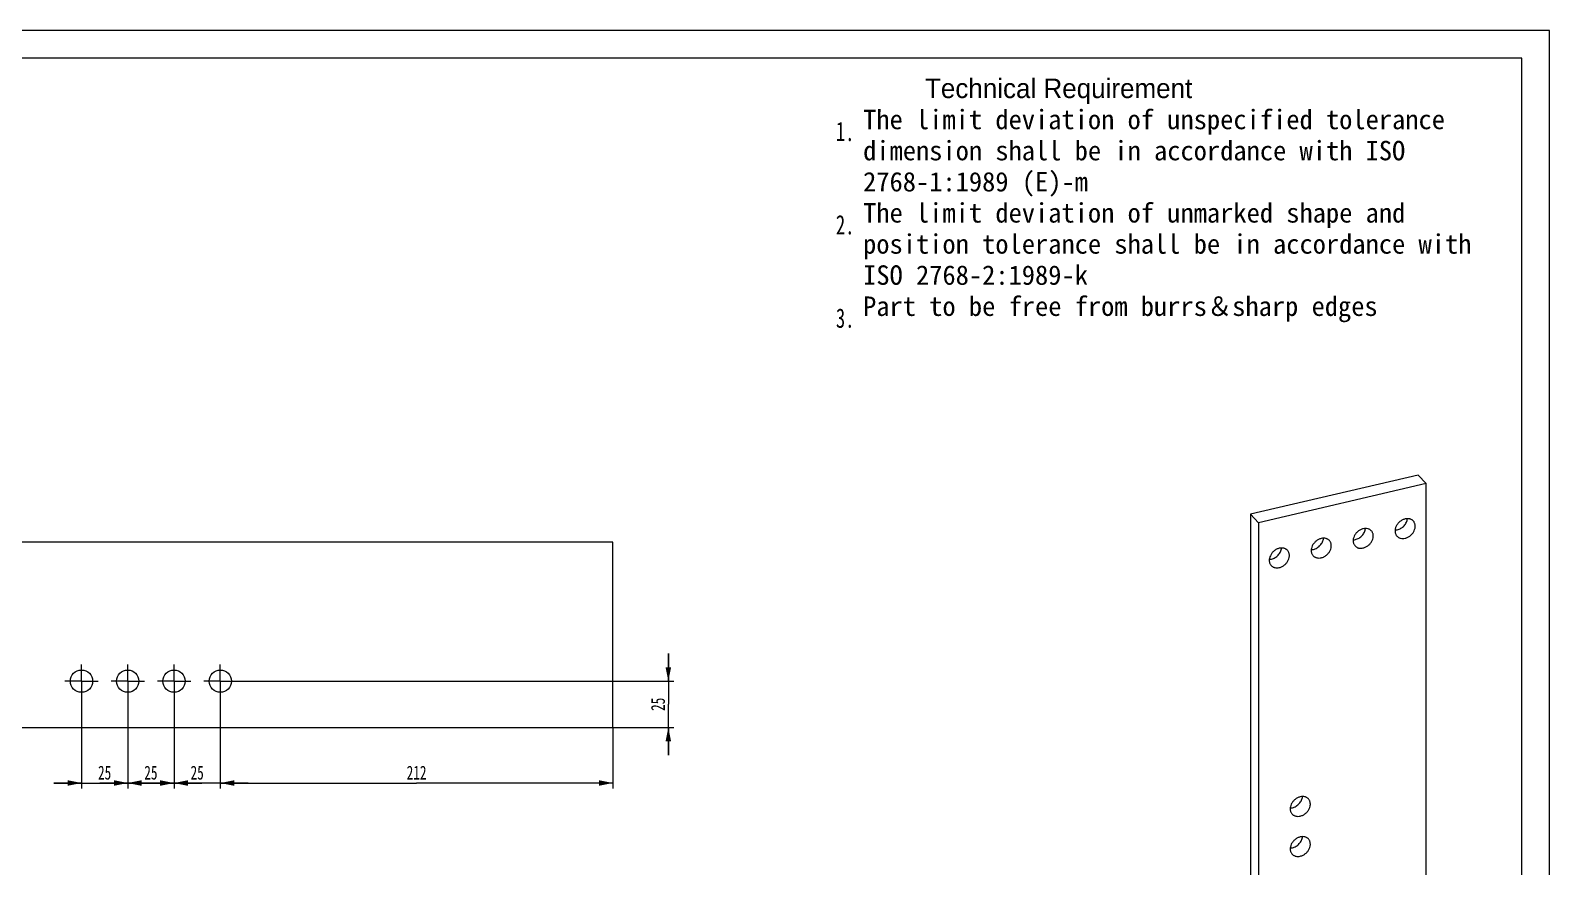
# Model space of a CAD drawing. Header units: millimetres. Extents: x 0 to 1260, y 0 to 891.
# Drawn here: x 439 to 1260, y 439 to 891 of the extents above; entities that cross this region are included whole.
import ezdxf

# ---------------------------------------------------------------- set-up
doc = ezdxf.new("R2010")
doc.units = ezdxf.units.MM
doc.header["$LTSCALE"] = 69.3
doc.linetypes.add('CENTER', pattern=[0.6, 0.375, -0.075, 0.075, -0.075])
doc.layers.get('0').update_dxf_attribs({"linetype": 'CONTINUOUS'})
for name, color, linetype in [('8580DB2527_DXF_AXIS', 7, 'CONTINUOUS'), ('8580DB2527_DXF_CONTINUOUS_LINE', 7, 'CONTINUOUS'), ('8580DB2527EN_DXF_DIMENSION', 7, 'CONTINUOUS'), ('8580DB2527EN_DXF_FORMAT', 7, 'CONTINUOUS'), ('8580DB2527EN_DXF_TEXT', 7, 'CONTINUOUS')]:
    doc.layers.add(name, color=color, linetype=linetype)
doc.styles.get("Standard").update_dxf_attribs({"font": 'txt', "width": 0.7})
doc.styles.add('TEXTSTYLE_8', font='changfangsong.ttf')
doc.dimstyles.new('DIMSTYLE_1', dxfattribs={"dimtxt": 7.5, "dimasz": 7.5, "dimexe": 1, "dimexo": 0, "dimtad": 1, "dimdsep": 46, "dimtxsty": 'STANDARD', "dimblk": '_FILLED', "dimblk1": '_FILLED', "dimblk2": '_FILLED', "dimcen": 0.09, "dimazin": 2, "dimtp": 0.2, "dimtm": 0.2, "dimtfac": 1, "dimtofl": 0, "dimtmove": 0, "dimatfit": 3, "dimldrblk": '_FILLED', "dimfxl": 1, "dimtolj": 1, "dimarcsym": 0})
doc.dimstyles.new('DIMSTYLE_4', dxfattribs={"dimtxt": 7.5, "dimasz": 7.5, "dimexe": 1, "dimexo": 0, "dimtad": 1, "dimdsep": 46, "dimtxsty": 'STANDARD', "dimblk": '_FILLED', "dimblk1": '_FILLED', "dimblk2": '_FILLED', "dimcen": 0.09, "dimazin": 2, "dimtp": 0.5, "dimtm": 0.5, "dimtfac": 1, "dimtofl": 0, "dimtmove": 0, "dimatfit": 3, "dimldrblk": '_FILLED', "dimfxl": 1, "dimtolj": 1, "dimarcsym": 0})

# ---------------------------------------------------------------- blocks, each defined once
blk = doc.blocks.new('_FILLED')
at = {"color": 0, "linetype": 'BYBLOCK'}
blk.add_solid([(0, 0), (-1, 0.2), (-1, -0.2)], dxfattribs=at)
blk = doc.blocks.new('*D5')
at = {"layer": '8580DB2527EN_DXF_DIMENSION', "color": 1, "linetype": 'CONTINUOUS'}
for p, q in [((491.98, 539.63), (491.98, 481.63)), ((516.98, 539.63), (516.98, 481.63)), ((491.98, 484.63), (476.98, 484.63)), ((476.98, 484.63), (504.48, 484.63)), ((531.98, 484.63), (504.48, 484.63)), ((516.98, 484.63), (531.98, 484.63))]:
    blk.add_line(p, q, dxfattribs=at)
at = {"layer": '8580DB2527EN_DXF_DIMENSION', "color": 1, "linetype": 'CONTINUOUS', "xscale": 7.5, "yscale": 7.5, "zscale": 7.5}
blk.add_blockref('_FILLED', (491.98, 484.63), dxfattribs=at)
at = {"layer": '8580DB2527EN_DXF_DIMENSION', "color": 1, "linetype": 'CONTINUOUS', "xscale": 7.5, "yscale": 7.5, "zscale": 7.5, "rotation": 180}
blk.add_blockref('_FILLED', (516.98, 484.63), dxfattribs=at)
at = {"layer": '8580DB2527EN_DXF_DIMENSION', "color": 1, "linetype": 'CONTINUOUS', "insert": (504.48, 494), "char_height": 7.5, "width": 15.75, "attachment_point": 2, "line_spacing_factor": 0.9}
blk.add_mtext('25', dxfattribs=at)
blk = doc.blocks.new('*D6')
at = {"layer": '8580DB2527EN_DXF_DIMENSION', "color": 1, "linetype": 'CONTINUOUS'}
for p, q in [((466.98, 539.63), (466.98, 481.63)), ((491.98, 539.63), (491.98, 481.63)), ((466.98, 484.63), (451.98, 484.63)), ((451.98, 484.63), (479.48, 484.63)), ((506.98, 484.63), (479.48, 484.63)), ((491.98, 484.63), (506.98, 484.63))]:
    blk.add_line(p, q, dxfattribs=at)
at = {"layer": '8580DB2527EN_DXF_DIMENSION', "color": 1, "linetype": 'CONTINUOUS', "xscale": 7.5, "yscale": 7.5, "zscale": 7.5}
blk.add_blockref('_FILLED', (466.98, 484.63), dxfattribs=at)
at = {"layer": '8580DB2527EN_DXF_DIMENSION', "color": 1, "linetype": 'CONTINUOUS', "xscale": 7.5, "yscale": 7.5, "zscale": 7.5, "rotation": 180}
blk.add_blockref('_FILLED', (491.98, 484.63), dxfattribs=at)
at = {"layer": '8580DB2527EN_DXF_DIMENSION', "color": 1, "linetype": 'CONTINUOUS', "insert": (479.48, 494), "char_height": 7.5, "width": 15.75, "attachment_point": 2, "line_spacing_factor": 0.9}
blk.add_mtext('25', dxfattribs=at)
blk = doc.blocks.new('*D9')
at = {"layer": '8580DB2527EN_DXF_DIMENSION', "color": 1, "linetype": 'CONTINUOUS'}
for p, q in [((783.98, 539.63), (783.98, 554.63)), ((783.98, 554.63), (783.98, 527.13)), ((541.83, 539.63), (786.98, 539.63)), ((783.98, 499.63), (783.98, 527.13)), ((753.98, 514.63), (786.98, 514.63)), ((783.98, 514.63), (783.98, 499.63))]:
    blk.add_line(p, q, dxfattribs=at)
at = {"layer": '8580DB2527EN_DXF_DIMENSION', "color": 1, "linetype": 'CONTINUOUS', "xscale": 7.5, "yscale": 7.5, "zscale": 7.5}
for p, rotation in [((783.98, 539.63), 270), ((783.98, 514.63), 90)]:
    blk.add_blockref('_FILLED', p, dxfattribs=dict(at, rotation=rotation))
at = {"layer": '8580DB2527EN_DXF_DIMENSION', "color": 1, "linetype": 'CONTINUOUS', "insert": (774.61, 527.13), "char_height": 7.5, "width": 15.75, "attachment_point": 2, "rotation": 90, "line_spacing_factor": 0.9}
blk.add_mtext('25', dxfattribs=at)
blk = doc.blocks.new('*D11')
at = {"layer": '8580DB2527EN_DXF_DIMENSION', "color": 1, "linetype": 'CONTINUOUS'}
for p, q in [((516.98, 539.63), (516.98, 481.63)), ((541.98, 539.63), (541.98, 481.63)), ((516.98, 484.63), (501.98, 484.63)), ((501.98, 484.63), (529.48, 484.63)), ((556.98, 484.63), (529.48, 484.63)), ((541.98, 484.63), (556.98, 484.63))]:
    blk.add_line(p, q, dxfattribs=at)
at = {"layer": '8580DB2527EN_DXF_DIMENSION', "color": 1, "linetype": 'CONTINUOUS', "xscale": 7.5, "yscale": 7.5, "zscale": 7.5}
blk.add_blockref('_FILLED', (516.98, 484.63), dxfattribs=at)
at = {"layer": '8580DB2527EN_DXF_DIMENSION', "color": 1, "linetype": 'CONTINUOUS', "xscale": 7.5, "yscale": 7.5, "zscale": 7.5, "rotation": 180}
blk.add_blockref('_FILLED', (541.98, 484.63), dxfattribs=at)
at = {"layer": '8580DB2527EN_DXF_DIMENSION', "color": 1, "linetype": 'CONTINUOUS', "insert": (529.48, 494), "char_height": 7.5, "width": 15.75, "attachment_point": 2, "line_spacing_factor": 0.9}
blk.add_mtext('25', dxfattribs=at)
blk = doc.blocks.new('*D12')
at = {"layer": '8580DB2527EN_DXF_DIMENSION', "color": 1, "linetype": 'CONTINUOUS'}
for p, q in [((541.98, 539.63), (541.98, 481.63)), ((753.98, 514.63), (753.98, 481.63)), ((541.98, 484.63), (647.98, 484.63)), ((753.98, 484.63), (647.98, 484.63))]:
    blk.add_line(p, q, dxfattribs=at)
at = {"layer": '8580DB2527EN_DXF_DIMENSION', "color": 1, "linetype": 'CONTINUOUS', "xscale": 7.5, "yscale": 7.5, "zscale": 7.5, "rotation": 180}
blk.add_blockref('_FILLED', (541.98, 484.63), dxfattribs=at)
at = {"layer": '8580DB2527EN_DXF_DIMENSION', "color": 1, "linetype": 'CONTINUOUS', "xscale": 7.5, "yscale": 7.5, "zscale": 7.5}
blk.add_blockref('_FILLED', (753.98, 484.63), dxfattribs=at)
at = {"layer": '8580DB2527EN_DXF_DIMENSION', "color": 1, "linetype": 'CONTINUOUS', "insert": (647.98, 494), "char_height": 7.5, "width": 23.625, "attachment_point": 2, "line_spacing_factor": 0.9}
blk.add_mtext('212', dxfattribs=at)

msp = doc.modelspace()

# ---------------------------------------------------------------- linework, layer by layer
at = {"layer": '8580DB2527_DXF_AXIS', "color": 4, "linetype": 'CENTER'}
for p, q in [((466.983, 539.628), (466.983, 548.628)), ((491.983, 539.628), (491.983, 548.628)), ((516.983, 539.628), (516.983, 548.628)), ((541.983, 539.628), (541.983, 548.628)), ((466.983, 539.628), (457.983, 539.628)), ((466.983, 539.628), (466.983, 530.628)), ((466.983, 539.628), (475.983, 539.628)), ((491.983, 539.628), (482.983, 539.628)), ((491.983, 539.628), (491.983, 530.628)), ((491.983, 539.628), (500.983, 539.628)), ((516.983, 539.628), (507.983, 539.628)), ((516.983, 539.628), (525.983, 539.628)), ((516.983, 539.628), (516.983, 530.628)), ((541.983, 539.628), (532.983, 539.628)), ((541.983, 539.628), (550.983, 539.628)), ((541.983, 539.628), (541.983, 530.628))]:
    msp.add_line(p, q, dxfattribs=at)
at = {"layer": '8580DB2527_DXF_CONTINUOUS_LINE', "color": 7, "linetype": 'CONTINUOUS'}
for p, q in [((1189.072, 650.838), (1098.441, 629.707)), ((1193.298, 646.306), (1189.072, 650.838)), ((1098.441, 629.707), (1098.441, 222.675)), ((1102.667, 625.175), (1098.441, 629.707))]:
    msp.add_line(p, q, dxfattribs=at)
at = {"layer": '8580DB2527_DXF_CONTINUOUS_LINE', "color": 3, "linetype": 'CONTINUOUS'}
for p, q in [((1193.298, 646.306), (1102.667, 625.175)), ((1193.298, 239.274), (1193.298, 646.306)), ((1102.667, 625.175), (1102.667, 218.143)), ((753.983, 614.628), (283.983, 614.628)), ((753.983, 514.628), (753.983, 614.628)), ((283.983, 514.628), (753.983, 514.628))]:
    msp.add_line(p, q, dxfattribs=at)
for centre in [(466.983, 539.628), (491.983, 539.628), (516.983, 539.628), (541.983, 539.628)]:
    msp.add_circle(centre, 6, dxfattribs=at)
for points, knots in [([(1181.969, 627.21), (1181.458, 627.091), (1180.445, 626.715), (1179.083, 625.821), (1177.932, 624.649), (1177.075, 623.283), (1176.653, 622.042), (1176.524, 621.051), (1176.531, 620.335), (1176.642, 619.65), (1176.854, 619.009), (1177.165, 618.425), (1177.434, 618.08), (1177.581, 617.922)], [0, 0, 0, 0, 0.1298752, 0.2645165, 0.4003102, 0.5333905, 0.6604938, 0.7212969, 0.7800953, 0.8370104, 0.8923247, 0.9464708, 1, 1, 1, 1]), ([(1186.357, 626.106), (1186.231, 626.241), (1185.958, 626.493), (1185.494, 626.808), (1184.981, 627.057), (1184.234, 627.298), (1183.21, 627.412), (1182.383, 627.307), (1181.969, 627.21)], [0, 0, 0, 0, 0.1168118, 0.2346088, 0.3542986, 0.4766465, 0.7309056, 1, 1, 1, 1]), ([(1181.969, 616.818), (1182.48, 616.937), (1183.493, 617.314), (1184.855, 618.207), (1186.007, 619.379), (1186.863, 620.745), (1187.286, 621.986), (1187.415, 622.978), (1187.407, 623.693), (1187.296, 624.378), (1187.084, 625.019), (1186.774, 625.603), (1186.505, 625.948), (1186.357, 626.106)], [0, 0, 0, 0, 0.1298752, 0.2645165, 0.4003102, 0.5333905, 0.6604938, 0.7212969, 0.7800953, 0.8370104, 0.8923247, 0.9464708, 1, 1, 1, 1]), ([(1136.654, 616.645), (1136.143, 616.526), (1135.13, 616.149), (1133.768, 615.256), (1132.616, 614.084), (1131.759, 612.718), (1131.337, 611.476), (1131.208, 610.485), (1131.216, 609.77), (1131.326, 609.085), (1131.539, 608.444), (1131.849, 607.86), (1132.118, 607.515), (1132.266, 607.356)], [0, 0, 0, 0, 0.1298752, 0.2645165, 0.4003102, 0.5333905, 0.6604938, 0.7212969, 0.7800953, 0.8370104, 0.8923247, 0.9464708, 1, 1, 1, 1]), ([(1141.042, 615.541), (1140.916, 615.676), (1140.643, 615.928), (1140.179, 616.243), (1139.666, 616.491), (1138.918, 616.733), (1137.894, 616.846), (1137.067, 616.741), (1136.654, 616.645)], [0, 0, 0, 0, 0.1168118, 0.2346088, 0.3542986, 0.4766465, 0.7309056, 1, 1, 1, 1]), ([(1136.654, 606.252), (1137.165, 606.372), (1138.178, 606.748), (1139.54, 607.641), (1140.691, 608.813), (1141.548, 610.179), (1141.97, 611.421), (1142.099, 612.412), (1142.092, 613.128), (1141.981, 613.812), (1141.769, 614.453), (1141.458, 615.038), (1141.189, 615.383), (1141.042, 615.541)], [0, 0, 0, 0, 0.1298752, 0.2645165, 0.4003102, 0.5333905, 0.6604938, 0.7212969, 0.7800953, 0.8370104, 0.8923247, 0.9464708, 1, 1, 1, 1]), ([(1159.311, 621.927), (1158.8, 621.808), (1157.788, 621.432), (1156.425, 620.538), (1155.274, 619.367), (1154.417, 618), (1153.995, 616.759), (1153.866, 615.768), (1153.873, 615.052), (1153.984, 614.368), (1154.197, 613.727), (1154.507, 613.142), (1154.776, 612.797), (1154.924, 612.639)], [0, 0, 0, 0, 0.1298752, 0.2645165, 0.4003102, 0.5333905, 0.6604938, 0.7212969, 0.7800953, 0.8370104, 0.8923247, 0.9464708, 1, 1, 1, 1]), ([(1163.699, 620.824), (1163.574, 620.958), (1163.3, 621.211), (1162.836, 621.526), (1162.324, 621.774), (1161.576, 622.015), (1160.552, 622.129), (1159.725, 622.024), (1159.311, 621.927)], [0, 0, 0, 0, 0.1168118, 0.2346088, 0.3542986, 0.4766465, 0.7309056, 1, 1, 1, 1]), ([(1159.311, 611.535), (1159.822, 611.654), (1160.835, 612.031), (1162.198, 612.924), (1163.349, 614.096), (1164.206, 615.462), (1164.628, 616.704), (1164.757, 617.695), (1164.75, 618.41), (1164.639, 619.095), (1164.426, 619.736), (1164.116, 620.32), (1163.847, 620.665), (1163.699, 620.824)], [0, 0, 0, 0, 0.1298752, 0.2645165, 0.4003102, 0.5333905, 0.6604938, 0.7212969, 0.7800953, 0.8370104, 0.8923247, 0.9464708, 1, 1, 1, 1]), ([(1177.581, 617.922), (1177.707, 617.787), (1177.98, 617.535), (1178.444, 617.22), (1178.957, 616.971), (1179.705, 616.73), (1180.729, 616.616), (1181.556, 616.722), (1181.969, 616.818)], [0, 0, 0, 0, 0.1168118, 0.2346088, 0.3542986, 0.4766465, 0.7309056, 1, 1, 1, 1]), ([(1113.996, 611.362), (1113.485, 611.243), (1112.472, 610.866), (1111.11, 609.973), (1109.958, 608.801), (1109.102, 607.435), (1108.679, 606.193), (1108.55, 605.202), (1108.558, 604.487), (1108.669, 603.802), (1108.881, 603.161), (1109.192, 602.577), (1109.461, 602.232), (1109.608, 602.074)], [0, 0, 0, 0, 0.1298752, 0.2645165, 0.4003102, 0.5333905, 0.6604938, 0.7212969, 0.7800953, 0.8370104, 0.8923247, 0.9464708, 1, 1, 1, 1]), ([(1118.384, 610.258), (1118.258, 610.393), (1117.985, 610.645), (1117.521, 610.96), (1117.008, 611.209), (1116.261, 611.45), (1115.237, 611.564), (1114.41, 611.458), (1113.996, 611.362)], [0, 0, 0, 0, 0.1168118, 0.2346088, 0.3542986, 0.4766465, 0.7309056, 1, 1, 1, 1]), ([(1113.996, 600.97), (1114.507, 601.089), (1115.52, 601.465), (1116.882, 602.359), (1118.034, 603.531), (1118.89, 604.897), (1119.313, 606.138), (1119.442, 607.129), (1119.434, 607.845), (1119.323, 608.53), (1119.111, 609.171), (1118.801, 609.755), (1118.531, 610.1), (1118.384, 610.258)], [0, 0, 0, 0, 0.1298752, 0.2645165, 0.4003102, 0.5333905, 0.6604938, 0.7212969, 0.7800953, 0.8370104, 0.8923247, 0.9464708, 1, 1, 1, 1]), ([(1132.266, 607.356), (1132.392, 607.222), (1132.665, 606.969), (1133.129, 606.654), (1133.642, 606.406), (1134.389, 606.165), (1135.413, 606.051), (1136.24, 606.156), (1136.654, 606.252)], [0, 0, 0, 0, 0.1168118, 0.2346088, 0.3542986, 0.4766465, 0.7309056, 1, 1, 1, 1]), ([(1154.924, 612.639), (1155.049, 612.504), (1155.323, 612.252), (1155.787, 611.937), (1156.299, 611.688), (1157.047, 611.447), (1158.071, 611.334), (1158.898, 611.439), (1159.311, 611.535)], [0, 0, 0, 0, 0.1168118, 0.2346088, 0.3542986, 0.4766465, 0.7309056, 1, 1, 1, 1]), ([(1109.608, 602.074), (1109.734, 601.939), (1110.007, 601.687), (1110.471, 601.372), (1110.984, 601.123), (1111.731, 600.882), (1112.756, 600.768), (1113.583, 600.873), (1113.996, 600.97)], [0, 0, 0, 0, 0.1168118, 0.2346088, 0.3542986, 0.4766465, 0.7309056, 1, 1, 1, 1]), ([(1125.325, 477.171), (1124.814, 477.052), (1123.801, 476.676), (1122.439, 475.782), (1121.287, 474.61), (1120.431, 473.244), (1120.008, 472.003), (1119.879, 471.012), (1119.887, 470.296), (1119.998, 469.611), (1120.21, 468.97), (1120.52, 468.386), (1120.79, 468.041), (1120.937, 467.883)], [0, 0, 0, 0, 0.1298752, 0.2645165, 0.4003102, 0.5333905, 0.6604938, 0.7212969, 0.7800953, 0.8370104, 0.8923247, 0.9464708, 1, 1, 1, 1]), ([(1129.713, 476.067), (1129.587, 476.202), (1129.314, 476.454), (1128.85, 476.77), (1128.337, 477.018), (1127.59, 477.259), (1126.565, 477.373), (1125.738, 477.268), (1125.325, 477.171)], [0, 0, 0, 0, 0.1168118, 0.2346088, 0.3542986, 0.4766465, 0.7309056, 1, 1, 1, 1]), ([(1125.325, 466.779), (1125.836, 466.898), (1126.849, 467.275), (1128.211, 468.168), (1129.363, 469.34), (1130.219, 470.706), (1130.642, 471.948), (1130.771, 472.939), (1130.763, 473.654), (1130.652, 474.339), (1130.44, 474.98), (1130.13, 475.564), (1129.86, 475.909), (1129.713, 476.067)], [0, 0, 0, 0, 0.1298752, 0.2645165, 0.4003102, 0.5333905, 0.6604938, 0.7212969, 0.7800953, 0.8370104, 0.8923247, 0.9464708, 1, 1, 1, 1]), ([(1120.937, 467.883), (1121.063, 467.748), (1121.336, 467.496), (1121.8, 467.181), (1122.313, 466.932), (1123.06, 466.691), (1124.084, 466.578), (1124.911, 466.683), (1125.325, 466.779)], [0, 0, 0, 0, 0.1168118, 0.2346088, 0.3542986, 0.4766465, 0.7309056, 1, 1, 1, 1]), ([(1125.325, 455.521), (1124.814, 455.402), (1123.801, 455.025), (1122.439, 454.132), (1121.287, 452.96), (1120.431, 451.594), (1120.008, 450.352), (1119.879, 449.361), (1119.887, 448.646), (1119.998, 447.961), (1120.21, 447.32), (1120.52, 446.736), (1120.79, 446.391), (1120.937, 446.232)], [0, 0, 0, 0, 0.1298752, 0.2645165, 0.4003102, 0.5333905, 0.6604938, 0.7212969, 0.7800953, 0.8370104, 0.8923247, 0.9464708, 1, 1, 1, 1]), ([(1129.713, 454.417), (1129.587, 454.552), (1129.314, 454.804), (1128.85, 455.119), (1128.337, 455.367), (1127.59, 455.609), (1126.565, 455.722), (1125.738, 455.617), (1125.325, 455.521)], [0, 0, 0, 0, 0.1168118, 0.2346088, 0.3542986, 0.4766465, 0.7309056, 1, 1, 1, 1]), ([(1125.325, 445.128), (1125.836, 445.248), (1126.849, 445.624), (1128.211, 446.517), (1129.363, 447.689), (1130.219, 449.055), (1130.642, 450.297), (1130.771, 451.288), (1130.763, 452.004), (1130.652, 452.688), (1130.44, 453.329), (1130.13, 453.914), (1129.86, 454.259), (1129.713, 454.417)], [0, 0, 0, 0, 0.1298752, 0.2645165, 0.4003102, 0.5333905, 0.6604938, 0.7212969, 0.7800953, 0.8370104, 0.8923247, 0.9464708, 1, 1, 1, 1]), ([(1120.937, 446.232), (1121.063, 446.098), (1121.336, 445.845), (1121.8, 445.53), (1122.313, 445.282), (1123.06, 445.041), (1124.084, 444.927), (1124.911, 445.032), (1125.325, 445.128)], [0, 0, 0, 0, 0.1168118, 0.2346088, 0.3542986, 0.4766465, 0.7309056, 1, 1, 1, 1])]:
    msp.add_open_spline(points, degree=3, knots=knots, dxfattribs=at)
at = {"layer": '8580DB2527_DXF_CONTINUOUS_LINE', "color": 7, "linetype": 'CONTINUOUS'}
for points, knots in [([(1177.743, 621.349), (1178.085, 621.429), (1178.767, 621.651), (1179.735, 622.143), (1180.635, 622.785), (1181.437, 623.553), (1182.114, 624.424), (1182.643, 625.367), (1183.006, 626.351), (1183.131, 627.028), (1183.161, 627.362)], [0, 0, 0, 0, 0.1226554, 0.249019, 0.3776986, 0.5070662, 0.6354257, 0.7611812, 0.8830042, 1, 1, 1, 1]), ([(1132.428, 610.784), (1132.77, 610.864), (1133.452, 611.086), (1134.42, 611.578), (1135.32, 612.219), (1136.122, 612.988), (1136.798, 613.858), (1137.327, 614.801), (1137.69, 615.785), (1137.816, 616.462), (1137.845, 616.796)], [0, 0, 0, 0, 0.1226555, 0.2490191, 0.3776988, 0.5070664, 0.635426, 0.7611814, 0.8830043, 1, 1, 1, 1]), ([(1153.894, 615.915), (1153.992, 615.917), (1154.393, 615.936), (1154.791, 615.998), (1155.085, 616.067)], [0, 0, 0, 0, 0.2453463, 1, 1, 1, 1]), ([(1155.085, 616.067), (1155.427, 616.147), (1156.109, 616.368), (1157.077, 616.861), (1157.977, 617.502), (1158.779, 618.271), (1159.456, 619.141), (1159.985, 620.084), (1160.348, 621.068), (1160.473, 621.745), (1160.503, 622.079)], [0, 0, 0, 0, 0.1226555, 0.2490191, 0.3776988, 0.5070664, 0.635426, 0.7611814, 0.8830043, 1, 1, 1, 1]), ([(1176.552, 621.198), (1176.65, 621.2), (1177.05, 621.218), (1177.448, 621.281), (1177.743, 621.349)], [0, 0, 0, 0, 0.2453466, 1, 1, 1, 1]), ([(1109.77, 605.501), (1110.112, 605.581), (1110.794, 605.803), (1111.762, 606.295), (1112.662, 606.937), (1113.464, 607.705), (1114.141, 608.576), (1114.67, 609.519), (1115.033, 610.503), (1115.158, 611.18), (1115.188, 611.513)], [0, 0, 0, 0, 0.1226555, 0.2490191, 0.3776988, 0.5070664, 0.635426, 0.7611814, 0.8830043, 1, 1, 1, 1]), ([(1131.236, 610.632), (1131.334, 610.634), (1131.735, 610.653), (1132.133, 610.715), (1132.428, 610.784)], [0, 0, 0, 0, 0.2453463, 1, 1, 1, 1]), ([(1108.578, 605.35), (1108.677, 605.352), (1109.077, 605.37), (1109.475, 605.433), (1109.77, 605.501)], [0, 0, 0, 0, 0.2453463, 1, 1, 1, 1]), ([(1121.099, 471.311), (1121.441, 471.39), (1122.123, 471.612), (1123.091, 472.104), (1123.991, 472.746), (1124.793, 473.515), (1125.47, 474.385), (1125.999, 475.328), (1126.361, 476.312), (1126.487, 476.989), (1126.516, 477.323)], [0, 0, 0, 0, 0.1226555, 0.2490191, 0.3776988, 0.5070664, 0.635426, 0.7611814, 0.8830043, 1, 1, 1, 1]), ([(1119.907, 471.159), (1120.006, 471.161), (1120.406, 471.18), (1120.804, 471.242), (1121.099, 471.311)], [0, 0, 0, 0, 0.2453467, 1, 1, 1, 1]), ([(1121.099, 449.66), (1121.441, 449.74), (1122.123, 449.961), (1123.091, 450.454), (1123.991, 451.095), (1124.793, 451.864), (1125.47, 452.734), (1125.999, 453.677), (1126.361, 454.661), (1126.487, 455.338), (1126.516, 455.672)], [0, 0, 0, 0, 0.1226555, 0.2490191, 0.3776988, 0.5070664, 0.635426, 0.7611814, 0.8830043, 1, 1, 1, 1]), ([(1119.907, 449.508), (1120.006, 449.51), (1120.406, 449.529), (1120.804, 449.591), (1121.099, 449.66)], [0, 0, 0, 0, 0.2453467, 1, 1, 1, 1])]:
    msp.add_open_spline(points, degree=3, knots=knots, dxfattribs=at)
at = {"layer": '8580DB2527EN_DXF_FORMAT', "color": 1, "linetype": 'CONTINUOUS'}
for p, q in [((1260, 891), (0, 891)), ((1260, 0), (1260, 891))]:
    msp.add_line(p, q, dxfattribs=at)
at = {"layer": '8580DB2527EN_DXF_FORMAT', "color": 7, "linetype": 'CONTINUOUS'}
for p, q in [((1245, 876), (75, 876)), ((1245, 15), (1245, 876))]:
    msp.add_line(p, q, dxfattribs=at)

# ---------------------------------------------------------------- texts
at = {"layer": '8580DB2527EN_DXF_TEXT', "color": 1, "linetype": 'CONTINUOUS', "insert": (889.178, 864.956), "char_height": 15, "width": 518.175, "attachment_point": 1, "line_spacing_factor": 0.96, "style": 'TEXTSTYLE_8'}
msp.add_mtext('      \\H10.5;Technical Requirement\\P\\ftxt;The limit deviation of unspecified tolerance \\Pdimension shall be in accordance with ISO \\P2768-1:1989 (E)-m \\PThe limit deviation of unmarked shape and \\Pposition tolerance shall be in accordance with \\PISO 2768-2:1989-k \\PPart to be free from burrs＆sharp edges ', dxfattribs=at)
at = {"layer": '8580DB2527EN_DXF_TEXT', "color": 1, "linetype": 'CONTINUOUS', "insert": (874.488, 841.716), "char_height": 10.5, "width": 22.05, "attachment_point": 1, "line_spacing_factor": 0.96}
msp.add_mtext('1.\\P \\P \\P2.\\P \\P \\P3.', dxfattribs=at)

# ---------------------------------------------------------------- dimensions: what is measured, and where the dimension line sits
at = {"layer": '8580DB2527EN_DXF_DIMENSION', "color": 1, "linetype": 'CONTINUOUS'}
for base, p1, p2, angle, dimstyle, picture, middle in [((783.983, 539.628), (753.983, 514.628), (541.833, 539.628), 90, 'DIMSTYLE_1', '*D9', (783.983, 527.292)), ((466.983, 484.628), (491.983, 539.628), (466.983, 539.628), 180, 'DIMSTYLE_1', '*D6', (479.647, 484.628)), ((491.983, 484.628), (516.983, 539.628), (491.983, 539.628), 180, 'DIMSTYLE_1', '*D5', (504.647, 484.628)), ((541.983, 484.628), (753.983, 514.628), (541.983, 539.628), 180, 'DIMSTYLE_4', '*D12', (647.983, 484.628))]:
    dim = msp.add_linear_dim(base=base, p1=p1, p2=p2, angle=angle, dimstyle=dimstyle, dxfattribs=at)
    dim.commit()
    dim.dimension.update_dxf_attribs({"geometry": picture, "text_midpoint": middle, "dimtype": 160})
dim = msp.add_linear_dim(base=(541.983, 484.628), p1=(516.983, 539.628), p2=(541.983, 539.628), dimstyle='DIMSTYLE_1', dxfattribs=at)
dim.commit()
dim.dimension.update_dxf_attribs({"geometry": '*D11', "text_midpoint": (529.647, 484.628), "dimtype": 160})

doc.saveas('drawing.dxf')
